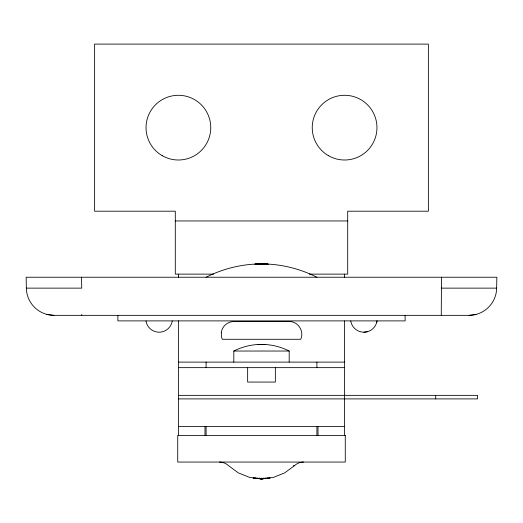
<?xml version="1.0" encoding="UTF-8"?>
<svg xmlns="http://www.w3.org/2000/svg" width="523" height="523" viewBox="0 0 523 523"><rect width="100%" height="100%" fill="white"/><g stroke="black" fill="none" stroke-linecap="round" stroke-linejoin="round"><path stroke-width="0.78" d="M289.186 362.112L289.193 351.031C281.714 347.239 273.464 344.997 265.089 344.487M441.268 315.349L441.458 277.236M476.054 314.428L468.961 315.349A27.699 27.699 0 0 0 496.66 288.134L496.85 277.236L26.15 277.236L26.34 288.134A27.699 27.699 0 0 0 54.039 315.349L46.946 314.428M376.73 322.338L376.906 320.965M303.556 462.057A13.297 13.297 0 0 0 294.377 465.732L284.662 472.89L273.464 477.375L267.488 478.133M261.18 264.128L268.476 264.128M261.343 344.487L264.984 344.487M206.108 277.236C221.072 269.639 237.573 265.148 254.315 264.128M233.814 362.112L233.807 351.031C241.286 347.239 249.536 344.997 257.911 344.487M252.792 478.035L261.5 478.898L263.834 478.035M260.866 264.128L268.181 264.128M261.18 344.487L264.782 344.487M260.552 264.128L267.776 264.128M261.023 344.487L264.638 344.487M253.694 478.035L261.5 478.898L266.011 478.035M260.232 264.128L267.613 264.128M260.866 344.487L264.56 344.487M259.924 264.128L267.253 264.128M260.709 344.487L264.377 344.487M257.009 478.329L261.5 478.898L267.874 478.035M363.884 332.197L367.323 331.739M255.126 478.035L261.5 478.898L265.991 478.329M259.617 264.128L267.063 264.128M260.559 344.487L264.278 344.487M256.989 478.035L261.5 478.898L269.306 478.035M496.66 288.134L441.268 288.134M259.166 478.035L261.5 478.898L270.208 478.035M259.31 264.128L266.854 264.128M260.408 344.487L264.174 344.487M259.009 264.128L266.638 264.128M260.258 344.487L264.069 344.487M258.715 264.128L266.41 264.128M260.108 344.487L263.952 344.487M258.421 264.128L266.174 264.128M259.964 344.487L263.834 344.487M258.14 264.128L265.926 264.128M259.82 344.487L263.71 344.487M257.859 264.128L265.671 264.128M259.683 344.487L263.585 344.487M257.591 264.128L265.409 264.128M259.545 344.487L263.455 344.487M257.329 264.128L265.141 264.128M259.415 344.487L263.317 344.487M257.074 264.128L264.86 264.128M259.29 344.487L263.18 344.487M256.826 264.128L264.579 264.128M259.166 344.487L263.036 344.487M256.59 264.128L264.285 264.128M259.048 344.487L262.892 344.487M256.362 264.128L263.991 264.128M258.931 344.487L262.742 344.487M256.146 264.128L263.69 264.128M258.826 344.487L262.592 344.487M255.937 264.128L263.383 264.128M258.722 344.487L262.441 344.487M255.747 264.128L263.076 264.128M258.624 344.487L262.291 344.487M255.557 264.128L262.768 264.128M258.532 344.487L262.134 344.487M255.224 264.128L262.448 264.128M258.362 344.487L261.977 344.487M254.943 264.128L262.134 264.128M258.218 344.487L261.82 344.487M254.609 264.128L261.82 264.128M258.055 344.487L261.657 344.487M175.297 220.948L347.703 220.948M213.698 274.13L175.297 274.13L175.297 211.194L94.63 211.194L94.63 44.102L428.37 44.102L428.37 211.194L347.703 211.194L347.703 274.13L309.302 274.13M54.385 315.349L468.615 315.349M233.807 351.031L289.193 351.031M178.395 362.112L344.605 362.112M178.395 367.649L344.605 367.649M178.395 395.355L477.571 395.355L477.571 398.899L178.395 398.899M178.395 426.598L344.605 426.598M293.253 465.732L294.377 465.732M26.34 288.134L81.732 288.134L81.542 277.236M268.685 264.128C285.427 265.154 301.928 269.639 316.892 277.236M251.772 477.656L249.536 477.375L238.338 472.89L228.623 465.732A13.297 13.297 0 0 0 219.444 462.057M252.517 477.754L255.512 478.133M435.685 395.355L435.685 398.899M405.122 315.349L405.122 320.893L117.878 320.893L117.878 315.349M344.605 274.13L344.605 277.367M344.605 320.893L344.605 435.463M318.01 426.598L318.01 435.463M316.905 362.112L316.905 367.649M316.905 426.598L316.905 435.463M275.353 367.695L275.353 382.058L247.647 382.058L247.647 367.695M261.5 478.035L261.5 478.898M206.095 362.112L206.095 367.649M206.095 426.598L206.095 435.463M204.99 426.598L204.99 435.463M178.395 274.13L178.395 277.367M178.395 320.893L178.395 435.463M81.732 314.428L81.732 315.349M172.25 320.978A13.297 13.297 0 0 1 145.982 320.978M377.018 320.978A13.297 13.297 0 0 1 350.75 320.978M221.275 332.713L221.543 337.165L222.268 339.283L300.732 339.283C304.478 331.536 298.221 321.56 289.611 321.553L233.389 321.553C227.315 321.691 221.909 326.672 221.275 332.713M345.272 435.463L177.728 435.463L177.728 462.057L345.272 462.057L345.272 435.463M328.424 155.671A32.354 32.354 0 0 0 376.959 127.645A32.354 32.354 0 0 0 328.424 99.625A32.354 32.354 0 0 0 328.424 155.671M162.222 155.671A32.354 32.354 0 0 0 210.749 127.645A32.354 32.354 0 0 0 162.222 99.625A32.354 32.354 0 0 0 162.222 155.671"/></g></svg>
